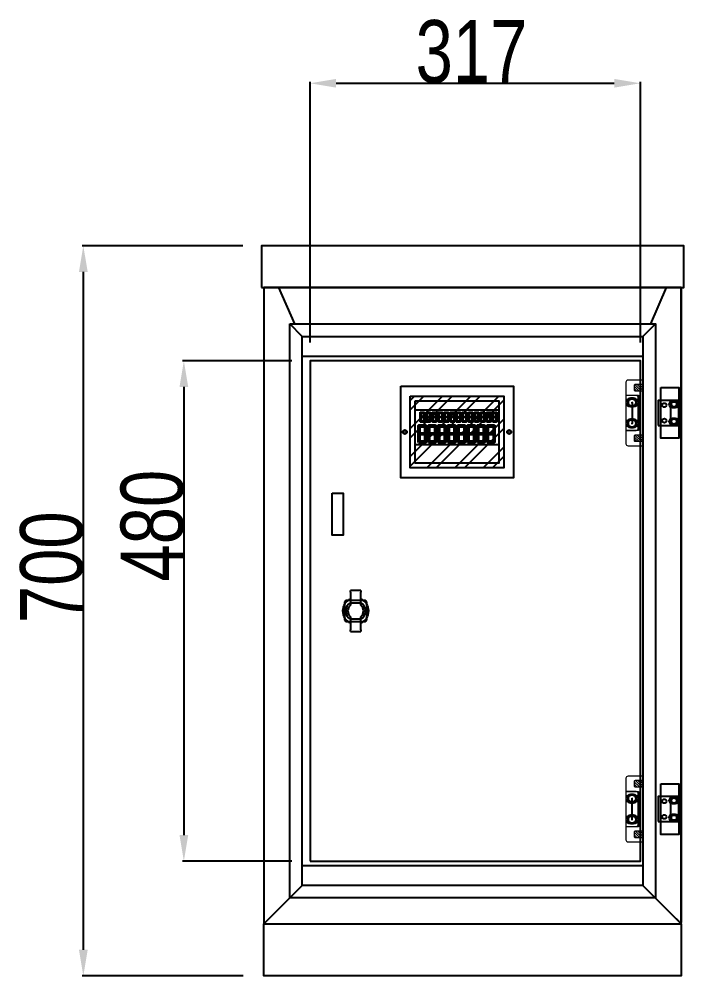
# Model space of a CAD drawing. Header units: inches. Extents: x 21 to 136330, y 8 to 58290.
# Drawn here: x 3826 to 4463, y 17416 to 18334 of the extents above; entities that cross this region are included whole.
import ezdxf

# ---------------------------------------------------------------- set-up
doc = ezdxf.new("R2010")
doc.units = ezdxf.units.IN
doc.header["$MEASUREMENT"] = 0
doc.linetypes.add('HIDDEN2', pattern=[4.7625, 3.175, -1.5875])
doc.layers.add('0 TĂNG CỨNG', color=7, linetype='Continuous', lineweight=15)
doc.layers.add('@.0.DM. NÉT CHÍNH', color=7, linetype='Continuous')
doc.layers.add('@.DM. THIẾT BỊ', color=7, linetype='Continuous')
doc.layers.add('@.DM. KÍCH THƯỚC', color=8, linetype='Continuous', transparency=0.2)
doc.layers.add('@.DM. KÍCH THƯỚC @ 1', color=8, linetype='Continuous', transparency=0.2)
doc.styles.add('roman', font='roman.shx', dxfattribs={"width": 0.8})
doc.dimstyles.new('Kích thước Duy Mạnh', dxfattribs={"dimtxt": 30, "dimasz": 25, "dimexe": 1.25, "dimexo": 20, "dimtad": 1, "dimdec": 1, "dimtxsty": 'roman', "dimcen": 2.5, "dimclrd": 8, "dimclre": 8, "dimclrt": 2, "dimadec": 0, "dimazin": 0, "dimtfac": 1, "dimtdec": 1, "dimtix": 1, "dimtmove": 0, "dimatfit": 3, "dimfxl": 1, "dimtfillclr": 1, "dimarcsym": 0})

# ---------------------------------------------------------------- blocks, each defined once
blk = doc.blocks.new('*D1357')
at = {"layer": '@.DM. KÍCH THƯỚC', "color": 8, "lineweight": -2, "transparency": 16777216}
for p, q in [((4087.12, 18006.31), (3982.51, 18006.31)), ((4087.12, 17526.31), (3982.51, 17526.31))]:
    blk.add_line(p, q, dxfattribs=at)
at = {"layer": '@.DM. KÍCH THƯỚC', "lineweight": -2, "transparency": 16777216}
blk.add_line((3983.76, 17981.31), (3983.76, 17551.31), dxfattribs=at)
at = {"layer": '@.DM. KÍCH THƯỚC', "transparency": 16777216}
for points in [[(3979.59, 17981.31), (3987.92, 17981.31), (3983.76, 18006.31)], [(3979.59, 17551.31), (3987.92, 17551.31), (3983.76, 17526.31)]]:
    blk.add_solid(points, dxfattribs=at)
at = {"layer": 'Defpoints', "color": 0, "transparency": 16777216}
for p in [(4107.12, 18006.31), (3983.76, 17526.31), (4107.12, 17526.31)]:
    blk.add_point(p, dxfattribs=at)
at = {"layer": '@.DM. KÍCH THƯỚC', "color": 2, "transparency": 16777216, "insert": (3923.13, 17794.6), "char_height": 60, "attachment_point": 1, "rotation": 90, "style": 'roman'}
blk.add_mtext('480', dxfattribs=at)
blk = doc.blocks.new('*D1358')
at = {"layer": '@.DM. KÍCH THƯỚC', "color": 8, "lineweight": -2, "transparency": 16777216}
for p, q in [((4104.72, 18023.91), (4104.72, 18273.77)), ((4421.32, 18023.91), (4421.32, 18273.77))]:
    blk.add_line(p, q, dxfattribs=at)
at = {"layer": '@.DM. KÍCH THƯỚC', "lineweight": -2, "transparency": 16777216}
blk.add_line((4129.72, 18272.52), (4396.32, 18272.52), dxfattribs=at)
at = {"layer": '@.DM. KÍCH THƯỚC', "transparency": 16777216}
for points in [[(4129.72, 18276.69), (4129.72, 18268.36), (4104.72, 18272.52)], [(4396.32, 18276.69), (4396.32, 18268.36), (4421.32, 18272.52)]]:
    blk.add_solid(points, dxfattribs=at)
at = {"layer": 'Defpoints', "color": 0, "transparency": 16777216}
for p in [(4421.32, 18272.52), (4104.72, 18003.91), (4421.32, 18003.91)]:
    blk.add_point(p, dxfattribs=at)
at = {"layer": '@.DM. KÍCH THƯỚC', "color": 2, "transparency": 16777216, "insert": (4205.88, 18333.15), "char_height": 60, "attachment_point": 1, "style": 'roman'}
blk.add_mtext('317', dxfattribs=at)
blk = doc.blocks.new('*D1372')
at = {"layer": '@.DM. KÍCH THƯỚC', "color": 8, "lineweight": -2, "transparency": 16777216}
for p, q in [((4040.42, 18116.61), (3886.12, 18116.61)), ((4040.52, 17416.31), (3886.12, 17416.31))]:
    blk.add_line(p, q, dxfattribs=at)
at = {"layer": '@.DM. KÍCH THƯỚC', "lineweight": -2, "transparency": 16777216}
blk.add_line((3887.37, 18091.61), (3887.37, 17441.31), dxfattribs=at)
at = {"layer": '@.DM. KÍCH THƯỚC', "transparency": 16777216}
for points in [[(3883.2, 18091.61), (3891.54, 18091.61), (3887.37, 18116.61)], [(3883.2, 17441.31), (3891.54, 17441.31), (3887.37, 17416.31)]]:
    blk.add_solid(points, dxfattribs=at)
at = {"layer": 'Defpoints', "color": 0, "transparency": 16777216}
for p in [(4060.42, 18116.61), (3887.37, 17416.31), (4060.52, 17416.31)]:
    blk.add_point(p, dxfattribs=at)
at = {"layer": '@.DM. KÍCH THƯỚC', "color": 2, "transparency": 16777216, "insert": (3826.74, 17754.75), "char_height": 60, "attachment_point": 1, "rotation": 90, "style": 'roman'}
blk.add_mtext('700', dxfattribs=at)
blk = doc.blocks.new('HL036-1-1')
at = {"color": 1}
blk.add_line((9.5, 36.25), (9.5, 12.25), dxfattribs=at)
for points in [[(0, 48.5), (17.5, 48.5), (17.5, 0), (0, 0)], [(-2.5, 12.25), (17.5, 12.25), (17.5, 36.25), (-2.5, 36.25)]]:
    blk.add_lwpolyline(points, close=True, dxfattribs=at)
for centre, radius in [((3.5, 31.75), 2), ((12.7, 32.5), 2.5), ((3.5, 16.75), 2), ((12.7, 16), 2.5)]:
    blk.add_circle(centre, radius, dxfattribs=at)
blk = doc.blocks.new('BL012-FRONT')
at = {"layer": '0 TĂNG CỨNG'}
h = blk.add_hatch(dxfattribs=at)
h.set_pattern_fill('ANSI31', color=2, scale=0.5, angle=90, style=0)
h.set_pattern_definition([(135, (-85095.0619, -23179.3125), (-1.122532015, -1.122532015), [])])
edge = h.paths.add_edge_path()
edge.add_line((-0.35, 52.75), (7.25, 52.75))
edge.add_line((7.25, 52.75), (7.25, 58.75))
edge.add_line((7.25, 58.75), (-0.35, 58.75))
edge.add_arc((-0.35, 57.75), 1, 90, 180)
edge.add_line((-1.35, 57.75), (-1.35, 53.75))
edge.add_arc((-0.35, 53.75), 1, 180, 270)
h = blk.add_hatch(dxfattribs=at)
h.set_pattern_fill('ANSI31', color=2, scale=0.5, angle=90, style=0)
h.set_pattern_definition([(135, (-85095.0619, -23227.8125), (-1.122532015, -1.122532015), [])])
edge = h.paths.add_edge_path()
edge.add_line((-0.35, 4.25), (7.25, 4.25))
edge.add_line((7.25, 4.25), (7.25, 10.25))
edge.add_line((7.25, 10.25), (-0.35, 10.25))
edge.add_arc((-0.35, 9.25), 1, 90, 180)
edge.add_line((-1.35, 9.25), (-1.35, 5.25))
edge.add_arc((-0.35, 5.25), 1, 180, 270)
at = {"color": 2, "linetype": 'HIDDEN2'}
blk.add_line((7.25, 4.25), (7.25, 10.25), dxfattribs=at)
at = {"layer": '0 TĂNG CỨNG', "color": 8}
for p, q in [((-4.1, 41.5), (-2.8, 41.5)), ((-3.45, 42.15), (-3.45, 40.85)), ((-4.1, 21.5), (-2.8, 21.5)), ((-3.45, 22.15), (-3.45, 20.85))]:
    blk.add_line(p, q, dxfattribs=at)
at = {"layer": '0 TĂNG CỨNG', "color": 1}
blk.add_lwpolyline([(-9.25, 14.55), (-9.25, 2, 0.414214), (-7.25, 0), (7.25, 0), (7.25, 63), (-7.25, 63, 0.414214), (-9.25, 61), (-9.25, 48.45), (2.79, 48.45), (2.79, 14.55)], format="xyb", close=True, dxfattribs=at)
at = {"layer": '0 TĂNG CỨNG', "color": 2}
for points in [[(-0.35, 52.75), (7.25, 52.75), (7.25, 58.75), (-0.35, 58.75, 0.414214), (-1.35, 57.75), (-1.35, 53.75, 0.414214)], [(-0.35, 4.25), (7.25, 4.25), (7.25, 10.25), (-0.35, 10.25, 0.414214), (-1.35, 9.25), (-1.35, 5.25, 0.414214)]]:
    blk.add_lwpolyline(points, format="xyb", close=True, dxfattribs=at)
at = {"layer": '0 TĂNG CỨNG', "color": 22}
blk.add_lwpolyline([(-9.25, 14.75), (0.55, 14.75, 0.414214), (2.55, 16.75), (2.55, 46.25, 0.414214), (0.55, 48.25), (-9.25, 48.25)], format="xyb", close=True, dxfattribs=at)
at = {"layer": '0 TĂNG CỨNG', "color": 61}
for centre in [(-3.45, 41.5), (-3.45, 21.5)]:
    blk.add_circle(centre, 4, dxfattribs=at)
at = {"layer": '0 TĂNG CỨNG', "color": 8}
for centre in [(-3.45, 41.5), (-3.45, 21.5)]:
    blk.add_circle(centre, 3.2, dxfattribs=at)
blk = doc.blocks.new('MS722')
at = {"layer": '@.DM. THIẾT BỊ', "color": 4}
for p, q in [((-5, 37.82), (-5, 39.5)), ((5, 39.5), (-5, 39.5)), ((-5, 37.82), (-5, 27.25)), ((5, 39.5), (5, 37.82)), ((5, 27.25), (5, 37.82)), ((-5, 27.25), (-5, 25.34)), ((5, 27.25), (-5, 27.25)), ((5, 25.34), (5, 27.25)), ((-5, 14.16), (-5, 12.25)), ((-5, 12.25), (-5, 1.68)), ((-5, 12.25), (5, 12.25)), ((5, 12.25), (5, 14.16)), ((5, 1.68), (5, 12.25)), ((-5, 0), (-5, 1.68)), ((-5, 0), (5, 0)), ((5, 1.68), (5, 0))]:
    blk.add_line(p, q, dxfattribs=at)
for radius, start, end in [(12.5, 113.57818, 246.42182), (12.5, 293.57818, 66.42182), (7.5, 131.81031, 228.18969), (7.5, 311.81031, 48.18969)]:
    blk.add_arc((0, 19.75), radius, start, end, dxfattribs=at)
at = {"layer": '@.DM. THIẾT BỊ', "color": 9}
for start, end in [(121.75686, 238.24314), (301.75686, 58.24314)]:
    blk.add_arc((0, 19.75), 9.5, start, end, dxfattribs=at)
blk = doc.blocks.new('A$C39866699')
h = blk.add_hatch()
h.set_pattern_fill('ANSI32', color=6, scale=2, style=0)
h.set_pattern_definition([(45, (-81823.462, -46826.472), (-13.470384, 13.470384), []), (45, (-81814.482, -46826.472), (-13.470384, 13.470384), [])])
h.paths.add_polyline_path([(99, 9.5), (99, 78.5), (9, 78.5), (9, 9.5)])
at = {"color": 6}
for points in [[(0, 88), (108, 88), (108, 0), (0, 0)], [(9, 78.5), (99, 78.5), (99, 9.5), (9, 9.5)]]:
    blk.add_lwpolyline(points, close=True, dxfattribs=at)
for centre in [(4, 44), (104, 44)]:
    blk.add_circle(centre, 1.5, dxfattribs=at)
blk = doc.blocks.new('A$C00294823')
at = {"color": 2}
blk.add_lwpolyline([(14, 74), (94, 74), (94, 14), (14, 14)], close=True, dxfattribs=at)
for centre in [(4, 44), (104, 44)]:
    blk.add_circle(centre, 2, dxfattribs=at)
at = {"color": 7}
blk.add_blockref('A$C39866699', (0, 0), dxfattribs=at)
blk = doc.blocks.new('*U219')
for p, q in [((-34.36, 47.97), (-35.33, 48.93)), ((-34.28, 48.05), (-35.25, 49.01)), ((-32.21, 48.05), (-31.25, 49.01)), ((-32.13, 47.97), (-31.17, 48.93)), ((-28.58, 47.97), (-29.54, 48.93)), ((-28.5, 48.05), (-29.46, 49.01)), ((-26.43, 48.05), (-25.47, 49.01)), ((-26.35, 47.97), (-25.39, 48.93)), ((-22.79, 47.97), (-23.76, 48.93)), ((-22.72, 48.05), (-23.68, 49.01)), ((-20.64, 48.05), (-19.68, 49.01)), ((-20.56, 47.97), (-19.6, 48.93)), ((-17.01, 47.97), (-17.97, 48.93)), ((-16.93, 48.05), (-17.89, 49.01)), ((-14.86, 48.05), (-13.9, 49.01)), ((-14.78, 47.97), (-13.82, 48.93)), ((-11.23, 47.97), (-12.19, 48.93)), ((-11.15, 48.05), (-12.11, 49.01)), ((-9.08, 48.05), (-8.11, 49.01)), ((-9, 47.97), (-8.03, 48.93)), ((-5.44, 47.97), (-6.4, 48.93)), ((-5.36, 48.05), (-6.32, 49.01)), ((-3.29, 48.05), (-2.33, 49.01)), ((-3.21, 47.97), (-2.25, 48.93)), ((0.34, 47.97), (-0.62, 48.93)), ((0.42, 48.05), (-0.54, 49.01)), ((2.49, 48.05), (3.45, 49.01)), ((2.57, 47.97), (3.53, 48.93)), ((6.13, 47.97), (5.16, 48.93)), ((6.21, 48.05), (5.24, 49.01)), ((8.28, 48.05), (9.24, 49.01)), ((8.36, 47.97), (9.32, 48.93)), ((11.91, 47.97), (10.95, 48.93)), ((11.99, 48.05), (11.03, 49.01)), ((14.06, 48.05), (15.02, 49.01)), ((14.14, 47.97), (15.1, 48.93)), ((17.7, 47.97), (16.73, 48.93)), ((17.77, 48.05), (16.81, 49.01)), ((19.85, 48.05), (20.81, 49.01)), ((19.93, 47.97), (20.89, 48.93)), ((23.48, 47.97), (22.52, 48.93)), ((23.56, 48.05), (22.6, 49.01)), ((25.63, 48.05), (26.59, 49.01)), ((25.71, 47.97), (26.67, 48.93)), ((29.26, 47.97), (28.3, 48.93)), ((29.34, 48.05), (28.38, 49.01)), ((31.41, 48.05), (32.38, 49.01)), ((31.49, 47.97), (32.46, 48.93)), ((35.05, 47.97), (34.09, 48.93)), ((35.13, 48.05), (34.17, 49.01)), ((37.2, 48.05), (38.16, 49.01)), ((37.28, 47.97), (38.24, 48.93)), ((-34.44, 44.92), (-35.45, 44.33)), ((-35.45, 44.25), (-34.44, 43.66)), ((-34.38, 40.64), (-35.34, 39.68)), ((-34.44, 44.8), (-35.26, 44.29)), ((-35.26, 44.29), (-34.44, 43.79)), ((-34.26, 40.52), (-35.22, 39.56)), ((-32.21, 40.53), (-31.25, 39.57)), ((-32.13, 40.61), (-31.17, 39.65)), ((-32.06, 44.92), (-31.05, 44.33)), ((-32.06, 44.8), (-31.24, 44.29)), ((-31.24, 44.29), (-32.06, 43.79)), ((-31.05, 44.25), (-32.06, 43.66)), ((-28.66, 44.92), (-29.67, 44.33)), ((-29.67, 44.25), (-28.66, 43.66)), ((-28.6, 40.64), (-29.56, 39.68)), ((-28.66, 44.8), (-29.48, 44.29)), ((-29.48, 44.29), (-28.66, 43.79)), ((-28.48, 40.52), (-29.44, 39.56)), ((-26.43, 40.53), (-25.47, 39.57)), ((-26.35, 40.61), (-25.39, 39.65)), ((-26.27, 44.92), (-25.26, 44.33)), ((-26.27, 44.8), (-25.45, 44.29)), ((-25.45, 44.29), (-26.27, 43.79)), ((-25.26, 44.25), (-26.27, 43.66)), ((-22.87, 44.92), (-23.88, 44.33)), ((-23.88, 44.25), (-22.87, 43.66)), ((-22.81, 40.64), (-23.77, 39.68)), ((-22.87, 44.8), (-23.69, 44.29)), ((-23.69, 44.29), (-22.87, 43.79)), ((-22.69, 40.52), (-23.65, 39.56)), ((-20.64, 40.53), (-19.68, 39.57)), ((-20.56, 40.61), (-19.6, 39.65)), ((-20.49, 44.92), (-19.48, 44.33)), ((-20.49, 44.8), (-19.67, 44.29)), ((-19.67, 44.29), (-20.49, 43.79)), ((-19.48, 44.25), (-20.49, 43.66)), ((-17.09, 44.92), (-18.1, 44.33)), ((-18.1, 44.25), (-17.09, 43.66)), ((-17.03, 40.64), (-17.99, 39.68)), ((-17.09, 44.8), (-17.91, 44.29)), ((-17.91, 44.29), (-17.09, 43.79)), ((-16.91, 40.52), (-17.87, 39.56)), ((-14.86, 40.53), (-13.9, 39.57)), ((-14.78, 40.61), (-13.82, 39.65)), ((-14.7, 44.92), (-13.69, 44.33)), ((-14.7, 44.8), (-13.88, 44.29)), ((-13.88, 44.29), (-14.7, 43.79)), ((-13.69, 44.25), (-14.7, 43.66)), ((-11.3, 44.92), (-12.31, 44.33)), ((-12.31, 44.25), (-11.3, 43.66)), ((-11.24, 40.64), (-12.2, 39.68)), ((-11.3, 44.8), (-12.12, 44.29)), ((-12.12, 44.29), (-11.3, 43.79)), ((-11.12, 40.52), (-12.08, 39.56)), ((-9.07, 40.53), (-8.11, 39.57)), ((-9, 40.61), (-8.03, 39.65)), ((-8.92, 44.92), (-7.91, 44.33)), ((-8.92, 44.8), (-8.1, 44.29)), ((-8.1, 44.29), (-8.92, 43.79)), ((-7.91, 44.25), (-8.92, 43.66)), ((-5.52, 44.92), (-6.53, 44.33)), ((-6.53, 44.25), (-5.52, 43.66)), ((-5.46, 40.64), (-6.42, 39.68)), ((-5.52, 44.8), (-6.34, 44.29)), ((-6.34, 44.29), (-5.52, 43.79)), ((-5.34, 40.52), (-6.3, 39.56)), ((-3.29, 40.53), (-2.33, 39.57)), ((-3.21, 40.61), (-2.25, 39.65)), ((-3.13, 44.92), (-2.13, 44.33)), ((-3.13, 44.8), (-2.31, 44.29)), ((-2.31, 44.29), (-3.13, 43.79)), ((-2.13, 44.25), (-3.13, 43.66)), ((0.26, 44.92), (-0.74, 44.33)), ((-0.74, 44.25), (0.26, 43.66)), ((0.33, 40.64), (-0.63, 39.68)), ((0.26, 44.8), (-0.56, 44.29)), ((-0.56, 44.29), (0.26, 43.79)), ((0.44, 40.52), (-0.52, 39.56)), ((2.49, 40.53), (3.45, 39.57)), ((2.57, 40.61), (3.53, 39.65)), ((2.65, 44.92), (3.66, 44.33)), ((2.65, 44.8), (3.47, 44.29)), ((3.47, 44.29), (2.65, 43.79)), ((3.66, 44.25), (2.65, 43.66)), ((6.05, 44.92), (5.04, 44.33)), ((5.04, 44.25), (6.05, 43.66)), ((6.11, 40.64), (5.15, 39.68)), ((6.05, 44.8), (5.23, 44.29)), ((5.23, 44.29), (6.05, 43.79)), ((6.23, 40.52), (5.27, 39.56)), ((8.28, 40.53), (9.24, 39.57)), ((8.36, 40.61), (9.32, 39.65)), ((8.43, 44.92), (9.44, 44.33)), ((8.43, 44.8), (9.25, 44.29)), ((9.25, 44.29), (8.43, 43.79)), ((9.44, 44.25), (8.43, 43.66)), ((11.83, 44.92), (10.82, 44.33)), ((10.82, 44.25), (11.83, 43.66)), ((11.89, 40.64), (10.93, 39.68)), ((11.83, 44.8), (11.01, 44.29)), ((11.01, 44.29), (11.83, 43.79)), ((12.01, 40.52), (11.05, 39.56)), ((14.06, 40.53), (15.02, 39.57)), ((14.14, 40.61), (15.1, 39.65)), ((14.22, 44.92), (15.23, 44.33)), ((14.22, 44.8), (15.04, 44.29)), ((15.04, 44.29), (14.22, 43.79)), ((15.23, 44.25), (14.22, 43.66)), ((17.62, 44.92), (16.61, 44.33)), ((16.61, 44.25), (17.62, 43.66)), ((17.68, 40.64), (16.72, 39.68)), ((17.62, 44.8), (16.8, 44.29)), ((16.8, 44.29), (17.62, 43.79)), ((17.8, 40.52), (16.84, 39.56)), ((19.85, 40.53), (20.81, 39.57)), ((19.93, 40.61), (20.89, 39.65)), ((20, 44.92), (21.01, 44.33)), ((20, 44.8), (20.82, 44.29)), ((20.82, 44.29), (20, 43.79)), ((21.01, 44.25), (20, 43.66)), ((23.4, 44.92), (22.39, 44.33)), ((22.39, 44.25), (23.4, 43.66)), ((23.46, 40.64), (22.5, 39.68)), ((23.4, 44.8), (22.58, 44.29)), ((22.58, 44.29), (23.4, 43.79)), ((23.58, 40.52), (22.62, 39.56)), ((25.63, 40.53), (26.59, 39.57)), ((25.71, 40.61), (26.67, 39.65)), ((25.79, 44.92), (26.8, 44.33)), ((25.79, 44.8), (26.61, 44.29)), ((26.61, 44.29), (25.79, 43.79)), ((26.8, 44.25), (25.79, 43.66)), ((29.19, 44.92), (28.18, 44.33)), ((28.18, 44.25), (29.19, 43.66)), ((29.25, 40.64), (28.29, 39.68)), ((29.19, 44.8), (28.37, 44.29)), ((28.37, 44.29), (29.19, 43.79)), ((29.37, 40.52), (28.41, 39.56)), ((31.42, 40.53), (32.38, 39.57)), ((31.49, 40.61), (32.46, 39.65)), ((31.57, 44.92), (32.58, 44.33)), ((31.57, 44.8), (32.39, 44.29)), ((32.39, 44.29), (31.57, 43.79)), ((32.58, 44.25), (31.57, 43.66)), ((34.97, 44.92), (33.96, 44.33)), ((33.96, 44.25), (34.97, 43.66)), ((35.03, 40.64), (34.07, 39.68)), ((34.97, 44.8), (34.15, 44.29)), ((34.15, 44.29), (34.97, 43.79)), ((35.15, 40.52), (34.19, 39.56)), ((37.2, 40.53), (38.16, 39.57)), ((37.28, 40.61), (38.24, 39.65)), ((37.36, 44.92), (38.36, 44.33)), ((37.36, 44.8), (38.18, 44.29)), ((38.18, 44.29), (37.36, 43.79)), ((38.36, 44.25), (37.36, 43.66)), ((-35.35, 29.28), (-37.15, 28.24)), ((-37.15, 28.08), (-35.35, 27.04)), ((-35.21, 34.73), (-36.93, 36.45)), ((-35.35, 29.06), (-36.81, 28.16)), ((-36.81, 28.16), (-35.35, 27.26)), ((-35.07, 34.87), (-36.79, 36.59)), ((-31.37, 34.87), (-29.65, 36.59)), ((-31.23, 34.73), (-29.51, 36.45)), ((-31.09, 29.28), (-29.29, 28.24)), ((-31.09, 29.06), (-29.63, 28.16)), ((-29.63, 28.16), (-31.09, 27.26)), ((-29.29, 28.08), (-31.09, 27.04)), ((-25.97, 29.28), (-27.77, 28.24)), ((-27.77, 28.08), (-25.97, 27.04)), ((-25.83, 34.73), (-27.55, 36.45)), ((-25.97, 29.06), (-27.43, 28.16)), ((-27.43, 28.16), (-25.97, 27.26)), ((-25.69, 34.87), (-27.41, 36.59)), ((-21.99, 34.87), (-20.27, 36.59)), ((-21.85, 34.73), (-20.13, 36.45)), ((-21.71, 29.28), (-19.91, 28.24)), ((-21.71, 29.06), (-20.25, 28.16)), ((-20.25, 28.16), (-21.71, 27.26)), ((-19.91, 28.08), (-21.71, 27.04)), ((-16.59, 29.28), (-18.39, 28.24)), ((-18.39, 28.08), (-16.59, 27.04)), ((-16.45, 34.73), (-18.17, 36.45)), ((-16.59, 29.06), (-18.05, 28.16)), ((-18.05, 28.16), (-16.59, 27.26)), ((-16.31, 34.87), (-18.03, 36.59)), ((-12.61, 34.87), (-10.89, 36.59)), ((-12.47, 34.73), (-10.75, 36.45)), ((-12.33, 29.28), (-10.53, 28.24)), ((-12.33, 29.06), (-10.87, 28.16)), ((-10.87, 28.16), (-12.33, 27.26)), ((-10.53, 28.08), (-12.33, 27.04)), ((-7.21, 29.28), (-9.01, 28.24)), ((-9.01, 28.08), (-7.21, 27.04)), ((-7.07, 34.73), (-8.79, 36.45)), ((-7.21, 29.06), (-8.67, 28.16)), ((-8.67, 28.16), (-7.21, 27.26)), ((-6.93, 34.87), (-8.64, 36.59)), ((-3.23, 34.87), (-1.51, 36.59)), ((-3.09, 34.73), (-1.37, 36.45)), ((-2.95, 29.28), (-1.15, 28.24)), ((-2.95, 29.06), (-1.48, 28.16)), ((-1.48, 28.16), (-2.95, 27.26)), ((-1.15, 28.08), (-2.95, 27.04)), ((2.17, 29.28), (0.37, 28.24)), ((0.37, 28.08), (2.17, 27.04)), ((2.31, 34.73), (0.59, 36.45)), ((2.17, 29.06), (0.71, 28.16)), ((0.71, 28.16), (2.17, 27.26)), ((2.45, 34.87), (0.74, 36.59)), ((6.15, 34.87), (7.87, 36.59)), ((6.29, 34.73), (8.01, 36.45)), ((6.43, 29.28), (8.23, 28.24)), ((6.43, 29.06), (7.9, 28.16)), ((7.9, 28.16), (6.43, 27.26)), ((8.23, 28.08), (6.43, 27.04)), ((11.55, 29.28), (9.75, 28.24)), ((9.75, 28.08), (11.55, 27.04)), ((11.69, 34.73), (9.98, 36.45)), ((11.55, 29.06), (10.09, 28.16)), ((10.09, 28.16), (11.55, 27.26)), ((11.83, 34.87), (10.12, 36.59)), ((15.53, 34.87), (17.25, 36.59)), ((15.67, 34.73), (17.39, 36.45)), ((15.81, 29.28), (17.61, 28.24)), ((15.81, 29.06), (17.28, 28.16)), ((17.28, 28.16), (15.81, 27.26)), ((17.61, 28.08), (15.81, 27.04)), ((20.93, 29.28), (19.13, 28.24)), ((19.13, 28.08), (20.93, 27.04)), ((21.07, 34.73), (19.36, 36.45)), ((20.93, 29.06), (19.47, 28.16)), ((19.47, 28.16), (20.93, 27.26)), ((21.21, 34.87), (19.5, 36.59)), ((24.91, 34.87), (26.63, 36.59)), ((25.06, 34.73), (26.77, 36.45)), ((25.2, 29.28), (27, 28.24)), ((25.2, 29.06), (26.66, 28.16)), ((26.66, 28.16), (25.2, 27.26)), ((27, 28.08), (25.2, 27.04)), ((30.31, 29.28), (28.51, 28.24)), ((28.51, 28.08), (30.31, 27.04)), ((30.45, 34.73), (28.74, 36.45)), ((30.31, 29.06), (28.85, 28.16)), ((28.85, 28.16), (30.31, 27.26)), ((30.6, 34.87), (28.88, 36.59)), ((34.29, 34.87), (36.01, 36.59)), ((34.44, 34.73), (36.15, 36.45)), ((34.58, 29.28), (36.38, 28.24)), ((34.58, 29.06), (36.04, 28.16)), ((36.04, 28.16), (34.58, 27.26)), ((36.38, 28.08), (34.58, 27.04)), ((-35.24, 21.63), (-36.96, 19.92)), ((-35.03, 21.42), (-36.74, 19.71)), ((-31.37, 21.45), (-29.65, 19.73)), ((-31.23, 21.59), (-29.51, 19.87)), ((-25.86, 21.63), (-27.58, 19.92)), ((-25.65, 21.42), (-27.36, 19.71)), ((-21.99, 21.45), (-20.27, 19.73)), ((-21.85, 21.59), (-20.13, 19.87)), ((-16.48, 21.63), (-18.19, 19.92)), ((-16.27, 21.42), (-17.98, 19.71)), ((-12.61, 21.45), (-10.89, 19.73)), ((-12.47, 21.59), (-10.75, 19.87)), ((-7.1, 21.63), (-8.81, 19.92)), ((-6.89, 21.42), (-8.6, 19.71)), ((-3.23, 21.45), (-1.51, 19.73)), ((-3.09, 21.59), (-1.37, 19.87)), ((2.28, 21.63), (0.57, 19.92)), ((2.49, 21.42), (0.78, 19.71)), ((6.15, 21.45), (7.87, 19.73)), ((6.29, 21.59), (8.01, 19.87)), ((11.66, 21.63), (9.95, 19.92)), ((11.88, 21.42), (10.16, 19.71)), ((15.53, 21.45), (17.25, 19.73)), ((15.68, 21.59), (17.39, 19.87)), ((21.04, 21.63), (19.33, 19.92)), ((21.26, 21.42), (19.54, 19.71)), ((24.92, 21.45), (26.63, 19.73)), ((25.06, 21.59), (26.77, 19.87)), ((30.42, 21.63), (28.71, 19.92)), ((30.64, 21.42), (28.92, 19.71)), ((34.3, 21.45), (36.01, 19.73)), ((34.44, 21.59), (36.15, 19.87))]:
    blk.add_line(p, q)
blk.add_lwpolyline([(-40, 51.23), (40, 51.23), (40, 17.59), (-40, 17.59)], close=True)
for points in [[(-35.45, 44.33), (-35.45, 48.58, -0.173003), (-35.32, 48.93, -0.173003)], [(-35.24, 49.01, -0.173003), (-34.89, 49.14), (-31.61, 49.14, -0.173003), (-31.25, 49.01)], [(-34.44, 44.92), (-34.44, 47.74, -0.161906), (-34.36, 47.97, -0.161906)], [(-34.28, 48.05, -0.161906), (-34.05, 48.13), (-32.45, 48.13, -0.161906), (-32.21, 48.05)], [(-32.13, 47.97, -0.161906), (-32.06, 47.74), (-32.06, 44.92)], [(-31.17, 48.93, -0.173003), (-31.05, 48.58), (-31.05, 44.33)], [(-29.67, 44.33), (-29.67, 48.58, -0.173003), (-29.54, 48.93, -0.173003)], [(-29.46, 49.01, -0.173003), (-29.11, 49.14), (-25.82, 49.14, -0.173003), (-25.47, 49.01)], [(-28.66, 44.92), (-28.66, 47.74, -0.161906), (-28.58, 47.97, -0.161906)], [(-28.5, 48.05, -0.161906), (-28.27, 48.13), (-26.66, 48.13, -0.161906), (-26.43, 48.05)], [(-26.35, 47.97, -0.161906), (-26.27, 47.74), (-26.27, 44.92)], [(-25.39, 48.93, -0.173003), (-25.26, 48.58), (-25.26, 44.33)], [(-23.88, 44.33), (-23.88, 48.58, -0.173003), (-23.75, 48.93, -0.173003)], [(-23.68, 49.01, -0.173003), (-23.32, 49.14), (-20.04, 49.14, -0.173003), (-19.68, 49.01)], [(-22.87, 44.92), (-22.87, 47.74, -0.161906), (-22.79, 47.97, -0.161906)], [(-22.72, 48.05, -0.161906), (-22.48, 48.13), (-20.88, 48.13, -0.161906), (-20.64, 48.05)], [(-20.56, 47.97, -0.161906), (-20.49, 47.74), (-20.49, 44.92)], [(-19.6, 48.93, -0.173003), (-19.48, 48.58), (-19.48, 44.33)], [(-18.1, 44.33), (-18.1, 48.58, -0.173003), (-17.97, 48.93, -0.173003)], [(-17.89, 49.01, -0.173003), (-17.54, 49.14), (-14.25, 49.14, -0.173003), (-13.9, 49.01)], [(-17.09, 44.92), (-17.09, 47.74, -0.161906), (-17.01, 47.97, -0.161906)], [(-16.93, 48.05, -0.161906), (-16.7, 48.13), (-15.09, 48.13, -0.161906), (-14.86, 48.05)], [(-14.78, 47.97, -0.161906), (-14.7, 47.74), (-14.7, 44.92)], [(-13.82, 48.93, -0.173003), (-13.69, 48.58), (-13.69, 44.33)], [(-12.31, 44.33), (-12.31, 48.58, -0.173003), (-12.19, 48.93, -0.173003)], [(-12.11, 49.01, -0.173003), (-11.75, 49.14), (-8.47, 49.14, -0.173003), (-8.12, 49.01)], [(-11.3, 44.92), (-11.3, 47.74, -0.161906), (-11.23, 47.97, -0.161906)], [(-11.15, 48.05, -0.161906), (-10.91, 48.13), (-9.31, 48.13, -0.161906), (-9.08, 48.05)], [(-9, 47.97, -0.161906), (-8.92, 47.74), (-8.92, 44.92)], [(-8.04, 48.93, -0.173003), (-7.91, 48.58), (-7.91, 44.33)], [(-6.53, 44.33), (-6.53, 48.58, -0.173003), (-6.4, 48.93, -0.173003)], [(-6.32, 49.01, -0.173003), (-5.97, 49.14), (-2.69, 49.14, -0.173003), (-2.33, 49.01)], [(-5.52, 44.92), (-5.52, 47.74, -0.161906), (-5.44, 47.97, -0.161906)], [(-5.36, 48.05, -0.161906), (-5.13, 48.13), (-3.53, 48.13, -0.161906), (-3.29, 48.05)], [(-3.21, 47.97, -0.161906), (-3.13, 47.74), (-3.13, 44.92)], [(-2.25, 48.93, -0.173003), (-2.13, 48.58), (-2.13, 44.33)], [(-0.74, 44.33), (-0.74, 48.58, -0.173003), (-0.62, 48.93, -0.173003)], [(-0.54, 49.01, -0.173003), (-0.18, 49.14), (3.1, 49.14, -0.173003), (3.45, 49.01)], [(0.26, 44.92), (0.26, 47.74, -0.161906), (0.34, 47.97, -0.161906)], [(0.42, 48.05, -0.161906), (0.66, 48.13), (2.26, 48.13, -0.161906), (2.49, 48.05)], [(2.57, 47.97, -0.161906), (2.65, 47.74), (2.65, 44.92)], [(3.53, 48.93, -0.173003), (3.66, 48.58), (3.66, 44.33)], [(5.04, 44.33), (5.04, 48.58, -0.173003), (5.17, 48.93, -0.173003)], [(5.25, 49.01, -0.173003), (5.6, 49.14), (8.88, 49.14, -0.173003), (9.24, 49.01)], [(6.05, 44.92), (6.05, 47.74, -0.161906), (6.13, 47.97, -0.161906)], [(6.21, 48.05, -0.161906), (6.44, 48.13), (8.04, 48.13, -0.161906), (8.28, 48.05)], [(8.36, 47.97, -0.161906), (8.43, 47.74), (8.43, 44.92)], [(9.32, 48.93, -0.173003), (9.44, 48.58), (9.44, 44.33)], [(10.82, 44.33), (10.82, 48.58, -0.173003), (10.95, 48.93, -0.173003)], [(11.03, 49.01, -0.173003), (11.38, 49.14), (14.67, 49.14, -0.173003), (15.02, 49.01)], [(11.83, 44.92), (11.83, 47.74, -0.161906), (11.91, 47.97, -0.161906)], [(11.99, 48.05, -0.161906), (12.22, 48.13), (13.83, 48.13, -0.161906), (14.06, 48.05)], [(14.14, 47.97, -0.161906), (14.22, 47.74), (14.22, 44.92)], [(15.1, 48.93, -0.173003), (15.23, 48.58), (15.23, 44.33)], [(16.61, 44.33), (16.61, 48.58, -0.173003), (16.74, 48.93, -0.173003)], [(16.81, 49.01, -0.173003), (17.17, 49.14), (20.45, 49.14, -0.173003), (20.81, 49.01)], [(17.62, 44.92), (17.62, 47.74, -0.161906), (17.7, 47.97, -0.161906)], [(17.77, 48.05, -0.161906), (18.01, 48.13), (19.61, 48.13, -0.161906), (19.85, 48.05)], [(19.93, 47.97, -0.161906), (20, 47.74), (20, 44.92)], [(20.88, 48.93, -0.173003), (21.01, 48.58), (21.01, 44.33)], [(22.39, 44.33), (22.39, 48.58, -0.173003), (22.52, 48.93, -0.173003)], [(22.6, 49.01, -0.173003), (22.95, 49.14), (26.24, 49.14, -0.173003), (26.59, 49.01)], [(23.4, 44.92), (23.4, 47.74, -0.161906), (23.48, 47.97, -0.161906)], [(23.56, 48.05, -0.161906), (23.79, 48.13), (25.4, 48.13, -0.161906), (25.63, 48.05)], [(25.71, 47.97, -0.161906), (25.79, 47.74), (25.79, 44.92)], [(26.67, 48.93, -0.173003), (26.8, 48.58), (26.8, 44.33)], [(28.18, 44.33), (28.18, 48.58, -0.173003), (28.3, 48.93, -0.173003)], [(28.38, 49.01, -0.173003), (28.74, 49.14), (32.02, 49.14, -0.173003), (32.37, 49.01)], [(29.19, 44.92), (29.19, 47.74, -0.161906), (29.26, 47.97, -0.161906)], [(29.34, 48.05, -0.161906), (29.58, 48.13), (31.18, 48.13, -0.161906), (31.41, 48.05)], [(31.49, 47.97, -0.161906), (31.57, 47.74), (31.57, 44.92)], [(32.45, 48.93, -0.173003), (32.58, 48.58), (32.58, 44.33)], [(33.96, 44.33), (33.96, 48.58, -0.173003), (34.09, 48.93, -0.173003)], [(34.17, 49.01, -0.173003), (34.52, 49.14), (37.8, 49.14, -0.173003), (38.16, 49.01)], [(34.97, 44.92), (34.97, 47.74, -0.161906), (35.05, 47.97, -0.161906)], [(35.13, 48.05, -0.161906), (35.36, 48.13), (36.96, 48.13, -0.161906), (37.2, 48.05)], [(37.28, 47.97, -0.161906), (37.36, 47.74), (37.36, 44.92)], [(38.24, 48.93, -0.173003), (38.36, 48.58), (38.36, 44.33)], [(-36.78, 36.59, -0.173003), (-36.15, 36.81), (-30.29, 36.81, -0.173003), (-29.66, 36.59)], [(-35.34, 39.68, -0.160054), (-35.45, 40.01), (-35.45, 44.25)], [(-31.25, 39.57, -0.173003), (-31.61, 39.45), (-34.89, 39.45, -0.160054), (-35.22, 39.56, -0.160054)], [(-34.38, 40.64, -0.143329), (-34.44, 40.85), (-34.44, 43.66)], [(-32.21, 40.53, -0.162278), (-32.45, 40.46), (-34.05, 40.46, -0.143329), (-34.26, 40.52, -0.143329)], [(-32.06, 43.66), (-32.06, 40.85, -0.161678), (-32.13, 40.61, -0.161678)], [(-31.05, 44.25), (-31.05, 40.01, -0.173003), (-31.17, 39.65, -0.173003)], [(-29.56, 39.68, -0.160054), (-29.67, 40.01), (-29.67, 44.25)], [(-25.47, 39.57, -0.173003), (-25.82, 39.45), (-29.11, 39.45, -0.160054), (-29.44, 39.56, -0.160054)], [(-28.6, 40.64, -0.143329), (-28.66, 40.85), (-28.66, 43.66)], [(-26.43, 40.53, -0.162278), (-26.66, 40.46), (-28.27, 40.46, -0.143329), (-28.48, 40.52, -0.143329)], [(-27.4, 36.59, -0.173003), (-26.77, 36.81), (-20.91, 36.81, -0.173003), (-20.28, 36.59)], [(-26.27, 43.66), (-26.27, 40.85, -0.161678), (-26.35, 40.61, -0.161678)], [(-25.26, 44.25), (-25.26, 40.01, -0.173003), (-25.39, 39.65, -0.173003)], [(-23.77, 39.68, -0.160054), (-23.88, 40.01), (-23.88, 44.25)], [(-19.68, 39.57, -0.173003), (-20.04, 39.45), (-23.32, 39.45, -0.160054), (-23.65, 39.56, -0.160054)], [(-22.81, 40.64, -0.143329), (-22.87, 40.85), (-22.87, 43.66)], [(-20.64, 40.53, -0.162278), (-20.88, 40.46), (-22.48, 40.46, -0.143329), (-22.69, 40.52, -0.143329)], [(-20.49, 43.66), (-20.49, 40.85, -0.161678), (-20.56, 40.61, -0.161678)], [(-19.48, 44.25), (-19.48, 40.01, -0.173003), (-19.6, 39.65, -0.173003)], [(-17.99, 39.68, -0.160054), (-18.1, 40.01), (-18.1, 44.25)], [(-18.02, 36.59, -0.173003), (-17.39, 36.81), (-11.53, 36.81, -0.173003), (-10.9, 36.59)], [(-13.9, 39.57, -0.173003), (-14.25, 39.45), (-17.54, 39.45, -0.160054), (-17.87, 39.56, -0.160054)], [(-17.03, 40.64, -0.143329), (-17.09, 40.85), (-17.09, 43.66)], [(-14.86, 40.53, -0.162278), (-15.09, 40.46), (-16.7, 40.46, -0.143329), (-16.91, 40.52, -0.143329)], [(-14.7, 43.66), (-14.7, 40.85, -0.161678), (-14.78, 40.61, -0.161678)], [(-13.69, 44.25), (-13.69, 40.01, -0.173003), (-13.82, 39.65, -0.173003)], [(-12.2, 39.68, -0.160054), (-12.31, 40.01), (-12.31, 44.25)], [(-8.12, 39.57, -0.173003), (-8.47, 39.45), (-11.75, 39.45, -0.160054), (-12.08, 39.56, -0.160054)], [(-11.24, 40.64, -0.143329), (-11.3, 40.85), (-11.3, 43.66)], [(-9.07, 40.53, -0.162278), (-9.31, 40.46), (-10.91, 40.46, -0.143329), (-11.12, 40.52, -0.143329)], [(-8.92, 43.66), (-8.92, 40.85, -0.161678), (-9, 40.61, -0.161678)], [(-8.64, 36.59, -0.173003), (-8.01, 36.81), (-2.15, 36.81, -0.173003), (-1.51, 36.59)], [(-7.91, 44.25), (-7.91, 40.01, -0.173003), (-8.04, 39.65, -0.173003)], [(-6.42, 39.68, -0.160054), (-6.53, 40.01), (-6.53, 44.25)], [(-2.33, 39.57, -0.173003), (-2.69, 39.45), (-5.97, 39.45, -0.160054), (-6.3, 39.56, -0.160054)], [(-5.46, 40.64, -0.143329), (-5.52, 40.85), (-5.52, 43.66)], [(-3.29, 40.53, -0.162278), (-3.53, 40.46), (-5.13, 40.46, -0.143329), (-5.34, 40.52, -0.143329)], [(-3.13, 43.66), (-3.13, 40.85, -0.161678), (-3.21, 40.61, -0.161678)], [(-2.13, 44.25), (-2.13, 40.01, -0.173003), (-2.25, 39.65, -0.173003)], [(-0.63, 39.68, -0.160054), (-0.74, 40.01), (-0.74, 44.25)], [(3.45, 39.57, -0.173003), (3.1, 39.45), (-0.18, 39.45, -0.160054), (-0.52, 39.56, -0.160054)], [(0.33, 40.64, -0.143329), (0.26, 40.85), (0.26, 43.66)], [(2.49, 40.53, -0.162278), (2.26, 40.46), (0.66, 40.46, -0.143329), (0.44, 40.52, -0.143329)], [(0.74, 36.59, -0.173003), (1.37, 36.81), (7.23, 36.81, -0.173003), (7.87, 36.59)], [(2.65, 43.66), (2.65, 40.85, -0.161678), (2.57, 40.61, -0.161678)], [(3.66, 44.25), (3.66, 40.01, -0.173003), (3.53, 39.65, -0.173003)], [(5.15, 39.68, -0.160054), (5.04, 40.01), (5.04, 44.25)], [(9.24, 39.57, -0.173003), (8.88, 39.45), (5.6, 39.45, -0.160054), (5.27, 39.56, -0.160054)], [(6.11, 40.64, -0.143329), (6.05, 40.85), (6.05, 43.66)], [(8.28, 40.53, -0.162278), (8.04, 40.46), (6.44, 40.46, -0.143329), (6.23, 40.52, -0.143329)], [(8.43, 43.66), (8.43, 40.85, -0.161678), (8.36, 40.61, -0.161678)], [(9.44, 44.25), (9.44, 40.01, -0.173003), (9.32, 39.65, -0.173003)], [(10.12, 36.59, -0.173003), (10.75, 36.81), (16.61, 36.81, -0.173003), (17.25, 36.59)], [(10.93, 39.68, -0.160054), (10.82, 40.01), (10.82, 44.25)], [(15.02, 39.57, -0.173003), (14.67, 39.45), (11.38, 39.45, -0.160054), (11.05, 39.56, -0.160054)], [(11.89, 40.64, -0.143329), (11.83, 40.85), (11.83, 43.66)], [(14.06, 40.53, -0.162278), (13.83, 40.46), (12.22, 40.46, -0.143329), (12.01, 40.52, -0.143329)], [(14.22, 43.66), (14.22, 40.85, -0.161678), (14.14, 40.61, -0.161678)], [(15.23, 44.25), (15.23, 40.01, -0.173003), (15.1, 39.65, -0.173003)], [(16.72, 39.68, -0.160054), (16.61, 40.01), (16.61, 44.25)], [(20.81, 39.57, -0.173003), (20.45, 39.45), (17.17, 39.45, -0.160054), (16.84, 39.56, -0.160054)], [(17.68, 40.64, -0.143329), (17.62, 40.85), (17.62, 43.66)], [(19.85, 40.53, -0.162278), (19.61, 40.46), (18.01, 40.46, -0.143329), (17.8, 40.52, -0.143329)], [(19.5, 36.59, -0.173003), (20.13, 36.81), (26, 36.81, -0.173003), (26.63, 36.59)], [(20, 43.66), (20, 40.85, -0.161678), (19.93, 40.61, -0.161678)], [(21.01, 44.25), (21.01, 40.01, -0.173003), (20.88, 39.65, -0.173003)], [(22.5, 39.68, -0.160054), (22.39, 40.01), (22.39, 44.25)], [(26.59, 39.57, -0.173003), (26.24, 39.45), (22.95, 39.45, -0.160054), (22.62, 39.56, -0.160054)], [(23.46, 40.64, -0.143329), (23.4, 40.85), (23.4, 43.66)], [(25.63, 40.53, -0.162278), (25.4, 40.46), (23.79, 40.46, -0.143329), (23.58, 40.52, -0.143329)], [(25.79, 43.66), (25.79, 40.85, -0.161678), (25.71, 40.61, -0.161678)], [(26.8, 44.25), (26.8, 40.01, -0.173003), (26.67, 39.65, -0.173003)], [(28.29, 39.68, -0.160054), (28.18, 40.01), (28.18, 44.25)], [(32.37, 39.57, -0.173003), (32.02, 39.45), (28.74, 39.45, -0.160054), (28.41, 39.56, -0.160054)], [(28.88, 36.59, -0.173003), (29.51, 36.81), (35.38, 36.81, -0.173003), (36.01, 36.59)], [(29.25, 40.64, -0.143329), (29.19, 40.85), (29.19, 43.66)], [(31.42, 40.53, -0.162278), (31.18, 40.46), (29.58, 40.46, -0.143329), (29.37, 40.52, -0.143329)], [(31.57, 43.66), (31.57, 40.85, -0.161678), (31.49, 40.61, -0.161678)], [(32.58, 44.25), (32.58, 40.01, -0.173003), (32.45, 39.65, -0.173003)], [(34.07, 39.68, -0.160054), (33.96, 40.01), (33.96, 44.25)], [(38.16, 39.57, -0.173003), (37.8, 39.45), (34.52, 39.45, -0.160054), (34.19, 39.56, -0.160054)], [(35.03, 40.64, -0.143329), (34.97, 40.85), (34.97, 43.66)], [(37.2, 40.53, -0.162278), (36.96, 40.46), (35.36, 40.46, -0.143329), (35.15, 40.52, -0.143329)], [(37.36, 43.66), (37.36, 40.85, -0.161678), (37.28, 40.61, -0.161678)], [(38.36, 44.25), (38.36, 40.01, -0.173003), (38.24, 39.65, -0.173003)], [(-37.15, 28.24), (-37.15, 35.81, -0.173003), (-36.93, 36.44, -0.173003)], [(-36.96, 19.92, -0.160054), (-37.15, 20.51), (-37.15, 28.08)], [(-35.35, 29.28), (-35.35, 34.31, -0.161906), (-35.21, 34.73, -0.161906)], [(-35.07, 34.87, -0.161906), (-34.65, 35.01), (-31.79, 35.01, -0.161906), (-31.37, 34.87)], [(-31.23, 34.73, -0.161906), (-31.09, 34.31), (-31.09, 29.28)], [(-29.52, 36.44, -0.173003), (-29.29, 35.81), (-29.29, 28.24)], [(-29.29, 28.08), (-29.29, 20.51, -0.173003), (-29.52, 19.88, -0.173003)], [(-27.77, 28.24), (-27.77, 35.81, -0.173003), (-27.54, 36.44, -0.173003)], [(-27.58, 19.92, -0.160054), (-27.77, 20.51), (-27.77, 28.08)], [(-25.97, 29.28), (-25.97, 34.31, -0.161906), (-25.83, 34.73, -0.161906)], [(-25.69, 34.87, -0.161906), (-25.27, 35.01), (-22.41, 35.01, -0.161906), (-21.99, 34.87)], [(-21.85, 34.73, -0.161906), (-21.71, 34.31), (-21.71, 29.28)], [(-20.13, 36.44, -0.173003), (-19.91, 35.81), (-19.91, 28.24)], [(-19.91, 28.08), (-19.91, 20.51, -0.173003), (-20.13, 19.88, -0.173003)], [(-18.39, 28.24), (-18.39, 35.81, -0.173003), (-18.16, 36.44, -0.173003)], [(-18.19, 19.92, -0.160054), (-18.39, 20.51), (-18.39, 28.08)], [(-16.59, 29.28), (-16.59, 34.31, -0.161906), (-16.45, 34.73, -0.161906)], [(-16.31, 34.87, -0.161906), (-15.89, 35.01), (-13.03, 35.01, -0.161906), (-12.61, 34.87)], [(-12.47, 34.73, -0.161906), (-12.33, 34.31), (-12.33, 29.28)], [(-10.75, 36.44, -0.173003), (-10.53, 35.81), (-10.53, 28.24)], [(-10.53, 28.08), (-10.53, 20.51, -0.173003), (-10.75, 19.88, -0.173003)], [(-9.01, 28.24), (-9.01, 35.81, -0.173003), (-8.78, 36.44, -0.173003)], [(-8.81, 19.92, -0.160054), (-9.01, 20.51), (-9.01, 28.08)], [(-7.21, 29.28), (-7.21, 34.31, -0.161906), (-7.07, 34.73, -0.161906)], [(-6.93, 34.87, -0.161906), (-6.51, 35.01), (-3.65, 35.01, -0.161906), (-3.23, 34.87)], [(-3.09, 34.73, -0.161906), (-2.95, 34.31), (-2.95, 29.28)], [(-1.37, 36.44, -0.173003), (-1.15, 35.81), (-1.15, 28.24)], [(-1.15, 28.08), (-1.15, 20.51, -0.173003), (-1.37, 19.88, -0.173003)], [(0.37, 28.24), (0.37, 35.81, -0.173003), (0.6, 36.44, -0.173003)], [(0.57, 19.92, -0.160054), (0.37, 20.51), (0.37, 28.08)], [(2.17, 29.28), (2.17, 34.31, -0.161906), (2.31, 34.73, -0.161906)], [(2.45, 34.87, -0.161906), (2.87, 35.01), (5.73, 35.01, -0.161906), (6.15, 34.87)], [(6.29, 34.73, -0.161906), (6.43, 34.31), (6.43, 29.28)], [(8.01, 36.44, -0.173003), (8.23, 35.81), (8.23, 28.24)], [(8.23, 28.08), (8.23, 20.51, -0.173003), (8.01, 19.88, -0.173003)], [(9.75, 28.24), (9.75, 35.81, -0.173003), (9.98, 36.44, -0.173003)], [(9.95, 19.92, -0.160054), (9.75, 20.51), (9.75, 28.08)], [(11.55, 29.28), (11.55, 34.31, -0.161906), (11.69, 34.73, -0.161906)], [(11.83, 34.87, -0.161906), (12.25, 35.01), (15.11, 35.01, -0.161906), (15.53, 34.87)], [(15.67, 34.73, -0.161906), (15.81, 34.31), (15.81, 29.28)], [(17.39, 36.44, -0.173003), (17.61, 35.81), (17.61, 28.24)], [(17.61, 28.08), (17.61, 20.51, -0.173003), (17.39, 19.88, -0.173003)], [(19.13, 28.24), (19.13, 35.81, -0.173003), (19.36, 36.44, -0.173003)], [(19.33, 19.92, -0.160054), (19.13, 20.51), (19.13, 28.08)], [(20.93, 29.28), (20.93, 34.31, -0.161906), (21.07, 34.73, -0.161906)], [(21.21, 34.87, -0.161906), (21.63, 35.01), (24.5, 35.01, -0.161906), (24.91, 34.87)], [(25.06, 34.73, -0.161906), (25.2, 34.31), (25.2, 29.28)], [(26.77, 36.44, -0.173003), (27, 35.81), (27, 28.24)], [(27, 28.08), (27, 20.51, -0.173003), (26.77, 19.88, -0.173003)], [(28.51, 28.24), (28.51, 35.81, -0.173003), (28.74, 36.44, -0.173003)], [(28.71, 19.92, -0.160054), (28.51, 20.51), (28.51, 28.08)], [(30.31, 29.28), (30.31, 34.31, -0.161906), (30.45, 34.73, -0.161906)], [(30.6, 34.87, -0.161906), (31.01, 35.01), (33.88, 35.01, -0.161906), (34.29, 34.87)], [(34.44, 34.73, -0.161906), (34.58, 34.31), (34.58, 29.28)], [(36.15, 36.44, -0.173003), (36.38, 35.81), (36.38, 28.24)], [(36.38, 28.08), (36.38, 20.51, -0.173003), (36.15, 19.88, -0.173003)], [(-29.66, 19.74, -0.173003), (-30.29, 19.51), (-36.15, 19.51, -0.160054), (-36.74, 19.71, -0.160054)], [(-35.24, 21.63, -0.143329), (-35.35, 22.01), (-35.35, 27.04)], [(-31.37, 21.45, -0.162278), (-31.79, 21.31), (-34.65, 21.31, -0.143329), (-35.03, 21.42, -0.143329)], [(-31.09, 27.04), (-31.09, 22.01, -0.161678), (-31.23, 21.59, -0.161678)], [(-20.28, 19.74, -0.173003), (-20.91, 19.51), (-26.77, 19.51, -0.160054), (-27.36, 19.71, -0.160054)], [(-25.86, 21.63, -0.143329), (-25.97, 22.01), (-25.97, 27.04)], [(-21.99, 21.45, -0.162278), (-22.41, 21.31), (-25.27, 21.31, -0.143329), (-25.65, 21.42, -0.143329)], [(-21.71, 27.04), (-21.71, 22.01, -0.161678), (-21.85, 21.59, -0.161678)], [(-10.9, 19.74, -0.173003), (-11.53, 19.51), (-17.39, 19.51, -0.160054), (-17.98, 19.71, -0.160054)], [(-16.48, 21.63, -0.143329), (-16.59, 22.01), (-16.59, 27.04)], [(-12.61, 21.45, -0.162278), (-13.03, 21.31), (-15.89, 21.31, -0.143329), (-16.27, 21.42, -0.143329)], [(-12.33, 27.04), (-12.33, 22.01, -0.161678), (-12.47, 21.59, -0.161678)], [(-1.51, 19.74, -0.173003), (-2.15, 19.51), (-8.01, 19.51, -0.160054), (-8.6, 19.71, -0.160054)], [(-7.1, 21.63, -0.143329), (-7.21, 22.01), (-7.21, 27.04)], [(-3.23, 21.45, -0.162278), (-3.65, 21.31), (-6.51, 21.31, -0.143329), (-6.89, 21.42, -0.143329)], [(-2.95, 27.04), (-2.95, 22.01, -0.161678), (-3.09, 21.59, -0.161678)], [(7.87, 19.74, -0.173003), (7.23, 19.51), (1.37, 19.51, -0.160054), (0.78, 19.71, -0.160054)], [(2.28, 21.63, -0.143329), (2.17, 22.01), (2.17, 27.04)], [(6.15, 21.45, -0.162278), (5.73, 21.31), (2.87, 21.31, -0.143329), (2.49, 21.42, -0.143329)], [(6.43, 27.04), (6.43, 22.01, -0.161678), (6.29, 21.59, -0.161678)], [(17.25, 19.74, -0.173003), (16.61, 19.51), (10.75, 19.51, -0.160054), (10.16, 19.71, -0.160054)], [(11.66, 21.63, -0.143329), (11.55, 22.01), (11.55, 27.04)], [(15.53, 21.45, -0.162278), (15.11, 21.31), (12.25, 21.31, -0.143329), (11.88, 21.42, -0.143329)], [(15.81, 27.04), (15.81, 22.01, -0.161678), (15.68, 21.59, -0.161678)], [(26.63, 19.74, -0.173003), (26, 19.51), (20.13, 19.51, -0.160054), (19.54, 19.71, -0.160054)], [(21.04, 21.63, -0.143329), (20.93, 22.01), (20.93, 27.04)], [(24.92, 21.45, -0.162278), (24.5, 21.31), (21.63, 21.31, -0.143329), (21.26, 21.42, -0.143329)], [(25.2, 27.04), (25.2, 22.01, -0.161678), (25.06, 21.59, -0.161678)], [(36.01, 19.74, -0.173003), (35.38, 19.51), (29.51, 19.51, -0.160054), (28.92, 19.71, -0.160054)], [(30.42, 21.63, -0.143329), (30.31, 22.01), (30.31, 27.04)], [(34.3, 21.45, -0.162278), (33.88, 21.31), (31.01, 21.31, -0.143329), (30.64, 21.42, -0.143329)], [(34.58, 27.04), (34.58, 22.01, -0.161678), (34.44, 21.59, -0.161678)]]:
    blk.add_lwpolyline(points, format="xyb")
for points in [[(-34.44, 44.8), (-32.06, 44.8)], [(-32.06, 43.79), (-34.44, 43.79)], [(-28.66, 44.8), (-26.27, 44.8)], [(-26.27, 43.79), (-28.66, 43.79)], [(-22.87, 44.8), (-20.49, 44.8)], [(-20.49, 43.79), (-22.87, 43.79)], [(-17.09, 44.8), (-14.7, 44.8)], [(-14.7, 43.79), (-17.09, 43.79)], [(-11.3, 44.8), (-8.92, 44.8)], [(-8.92, 43.79), (-11.3, 43.79)], [(-5.52, 44.8), (-3.13, 44.8)], [(-3.13, 43.79), (-5.52, 43.79)], [(0.26, 44.8), (2.65, 44.8)], [(2.65, 43.79), (0.26, 43.79)], [(6.05, 44.8), (8.43, 44.8)], [(8.43, 43.79), (6.05, 43.79)], [(11.83, 44.8), (14.22, 44.8)], [(14.22, 43.79), (11.83, 43.79)], [(17.62, 44.8), (20, 44.8)], [(20, 43.79), (17.62, 43.79)], [(23.4, 44.8), (25.79, 44.8)], [(25.79, 43.79), (23.4, 43.79)], [(29.19, 44.8), (31.57, 44.8)], [(31.57, 43.79), (29.19, 43.79)], [(34.97, 44.8), (37.36, 44.8)], [(37.36, 43.79), (34.97, 43.79)], [(-35.35, 29.06), (-31.09, 29.06)], [(-25.97, 29.06), (-21.71, 29.06)], [(-16.59, 29.06), (-12.33, 29.06)], [(-7.21, 29.06), (-2.95, 29.06)], [(2.17, 29.06), (6.43, 29.06)], [(11.55, 29.06), (15.81, 29.06)], [(20.93, 29.06), (25.2, 29.06)], [(30.31, 29.06), (34.58, 29.06)], [(-31.09, 27.26), (-35.35, 27.26)], [(-21.71, 27.26), (-25.97, 27.26)], [(-12.33, 27.26), (-16.59, 27.26)], [(-2.95, 27.26), (-7.21, 27.26)], [(6.43, 27.26), (2.17, 27.26)], [(15.81, 27.26), (11.55, 27.26)], [(25.2, 27.26), (20.93, 27.26)], [(34.58, 27.26), (30.31, 27.26)]]:
    blk.add_lwpolyline(points)
at = {"color": 7}
blk.add_blockref('A$C00294823', (-54, -14), dxfattribs=at)

msp = doc.modelspace()

# ---------------------------------------------------------------- linework, layer by layer
at = {"lineweight": -2}
for p, q in [((4413.323, 17966.3137), (4413.323, 17946.3137)), ((4413.323, 17566.3137), (4413.323, 17586.3137))]:
    msp.add_line(p, q, dxfattribs=at)
at = {"layer": '@.0.DM. NÉT CHÍNH', "color": 0}
for p, q in [((4089.9768, 18041.6137), (4074.938, 18076.6137)), ((4446.108, 18076.6137), (4431.0691, 18041.6137)), ((4446.108, 18076.6137), (4431.0691, 18041.6137)), ((4460.523, 18076.6137), (4460.523, 17467.5137)), ((4460.523, 18076.6137), (4460.523, 17467.5137)), ((4097.223, 18029.6137), (4085.223, 18041.6137)), ((4423.823, 18029.6137), (4435.823, 18041.6137)), ((4060.523, 17466.3137), (4097.223, 17503.0137)), ((4460.523, 17466.3137), (4423.823, 17503.0137)), ((4455.523, 17471.3137), (4458.123, 17468.7137))]:
    msp.add_line(p, q, dxfattribs=at)
for points in [[(4058.023, 18076.6137), (4463.023, 18076.6137), (4463.023, 18116.6137), (4058.023, 18116.6137)], [(4060.523, 17466.3137), (4460.523, 17466.3137), (4460.523, 18076.6137), (4060.523, 18076.6137)], [(4085.223, 18041.6137), (4435.823, 18041.6137), (4435.823, 17491.0137), (4085.223, 17491.0137)], [(4097.223, 18029.6137), (4423.823, 18029.6137), (4423.823, 17503.0137), (4097.223, 17503.0137)], [(4097.223, 18010.8137), (4423.823, 18010.8137), (4423.823, 17521.8137), (4097.223, 17521.8137)]]:
    msp.add_lwpolyline(points, close=True, dxfattribs=at)
at = {"layer": '@.0.DM. NÉT CHÍNH', "color": 6}
msp.add_lwpolyline([(4104.723, 17526.3137), (4421.323, 17526.3137), (4421.323, 18006.3137), (4104.723, 18006.3137)], close=True, dxfattribs=at)
at = {"layer": '@.0.DM. NÉT CHÍNH', "color": 0}
for points in [[(4411.823, 17962.3137), (4414.823, 17962.3137, 1), (4414.823, 17970.3137), (4411.823, 17970.3137, 1)], [(4454.773, 17961.3137), (4452.273, 17961.3137, -1), (4452.273, 17967.8137), (4454.773, 17967.8137, -1)], [(4454.773, 17944.8137), (4452.273, 17944.8137, -1), (4452.273, 17951.3137), (4454.773, 17951.3137, -1)], [(4411.823, 17942.3137), (4414.823, 17942.3137, 1), (4414.823, 17950.3137), (4411.823, 17950.3137, 1)], [(4411.823, 17582.3137), (4414.823, 17582.3137, 1), (4414.823, 17590.3137), (4411.823, 17590.3137, 1)], [(4452.273, 17587.8137), (4454.773, 17587.8137, -1), (4454.773, 17581.3137), (4452.273, 17581.3137, -1)], [(4411.823, 17562.3137), (4414.823, 17562.3137, 1), (4414.823, 17570.3137), (4411.823, 17570.3137, 1)], [(4454.773, 17564.8137), (4452.273, 17564.8137, -1), (4452.273, 17571.3137), (4454.773, 17571.3137, -1)]]:
    msp.add_lwpolyline(points, format="xyb", close=True, dxfattribs=at)
at = {"layer": '@.0.DM. NÉT CHÍNH'}
for points in [[(4125.9329, 17879.3137), (4136.4189, 17879.3137), (4136.4189, 17839.1468), (4125.9329, 17839.1468)], [(4060.523, 17466.3137), (4460.523, 17466.3137), (4460.523, 17416.3137), (4060.523, 17416.3137)]]:
    msp.add_lwpolyline(points, close=True, dxfattribs=at)
msp.add_lwpolyline([(4140.9194, 17776.8137), (4155.9194, 17776.8137, -0.41421356), (4158.9194, 17773.8137), (4158.9194, 17758.8137, -0.41421356), (4155.9194, 17755.8137), (4140.9194, 17755.8137, -0.41421356), (4137.9194, 17758.8137), (4137.9194, 17773.8137, -0.41421356)], format="xyb", close=True, dxfattribs=at)

# ---------------------------------------------------------------- block references
at = {"color": 2}
for p in [(4416.773, 17924.8137), (4416.773, 17544.8137)]:
    msp.add_blockref('BL012-FRONT', p, dxfattribs=at)
msp.add_blockref('*U219', (4245.5719, 17908.0397))
at = {"color": 7}
for name, p in [('HL036-1-1', (4440.823, 17932.0637)), ('MS722', (4148.4194, 17746.5637)), ('HL036-1-1', (4440.823, 17552.0637))]:
    msp.add_blockref(name, p, dxfattribs=at)

# ---------------------------------------------------------------- dimensions: what is measured, and where the dimension line sits
at = {"layer": '@.DM. KÍCH THƯỚC @ 1', "color": 0}
dim = msp.add_linear_dim(base=(4421.323, 18272.5223), p1=(4104.723, 18003.9137), p2=(4421.323, 18003.9137), dimstyle='Kích thước Duy Mạnh', override={"dimscale": 1, "dimtxt": 60, "dimdec": 0, "dimclrd": 256, "dimtdec": 0, "dimtix": 1, "dimtofl": 0, "dimtmove": 0, "dimatfit": 1}, dxfattribs=at)
dim.commit()
dim.dimension.update_dxf_attribs({"geometry": '*D1358', "text_midpoint": (4263.023, 18272.5223), "dimtype": 128})
for base, p1, p2, picture, middle in [((3887.3688, 17416.3137), (4060.423, 18116.6137), (4060.523, 17416.3137), '*D1372', (3887.3688, 17816.4637)), ((3983.7577, 17526.3137), (4107.123, 18006.3137), (4107.123, 17526.3137), '*D1357', (3983.7577, 17856.3137))]:
    dim = msp.add_linear_dim(base=base, p1=p1, p2=p2, angle=270, dimstyle='Kích thước Duy Mạnh', override={"dimscale": 1, "dimtxt": 60, "dimdec": 0, "dimclrd": 256, "dimtdec": 0, "dimtix": 1, "dimtofl": 0, "dimtmove": 0, "dimatfit": 1}, dxfattribs=at)
    dim.commit()
    dim.dimension.update_dxf_attribs({"geometry": picture, "text_midpoint": middle, "dimtype": 128})

doc.saveas('drawing.dxf')
